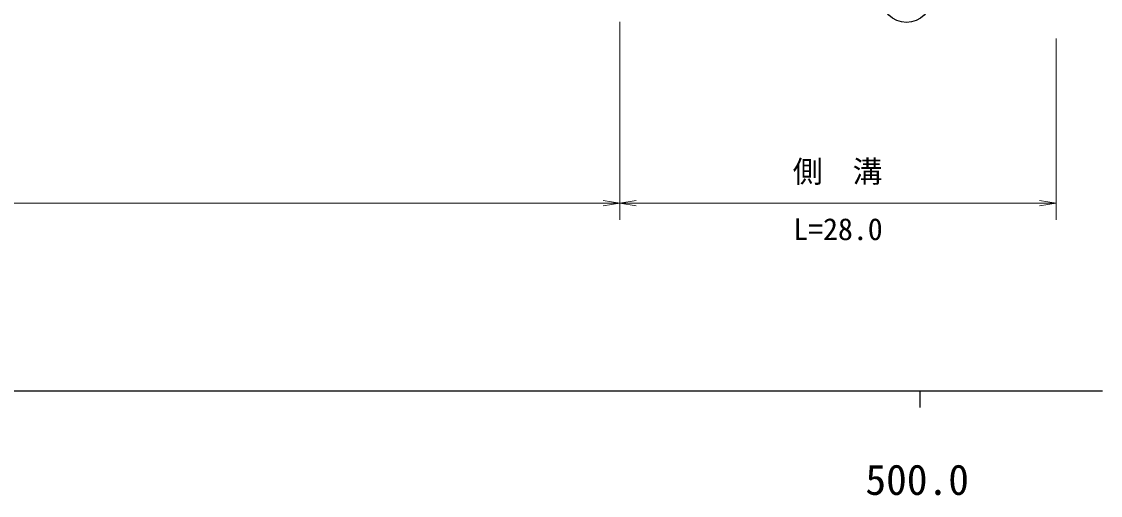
# Model space of a CAD drawing. Units: millimetres, scale not verified. Extents: x 40000 to 680000, y 20000 to 380000.
# Drawn here: x 513932 to 578874, y 198715 to 227214 of the extents above; entities that cross this region are included whole.
import ezdxf
from ezdxf.enums import TextEntityAlignment as Align

# ---------------------------------------------------------------- set-up
doc = ezdxf.new("R2010")
doc.units = ezdxf.units.MM
doc.header["$LTSCALE"] = 1000
for name, color, linetype, lineweight in [('M-STR-HTXT', 7, 'Continuous', 13), ('M-STR-STRC', 7, 'Continuous', 25), ('M-TTL-BAND', 7, 'Continuous', 25)]:
    doc.layers.add(name, color=color, linetype=linetype, lineweight=lineweight)
doc.styles.add('ＭＳ ゴシック', font='')
doc.styles.get('ＭＳ ゴシック').set_extended_font_data('MS Gothic')

# ---------------------------------------------------------------- blocks, each defined once
blk = doc.blocks.new('open_arrow')
at = {"color": 0, "linetype": 'Continuous', "lineweight": -2}
blk.add_lwpolyline([(7.5, 1.25), (0, 0), (7.5, -1.25)], dxfattribs=at)

msp = doc.modelspace()

# ---------------------------------------------------------------- linework, layer by layer
at = {"layer": 'M-STR-HTXT'}
for p, q in [((549938, 227195), (549938, 215291)), ((549938, 226195), (549938, 215291)), ((576213, 226195), (576213, 215291)), ((442788, 216291), (549938, 216291)), ((549938, 216291), (576213, 216291))]:
    msp.add_line(p, q, dxfattribs=at)
at = {"layer": 'M-STR-STRC'}
msp.add_circle((567199, 228668), 1500, dxfattribs=at)
at = {"layer": 'M-TTL-BAND'}
for p, q in [((40000, 205000), (579000, 205000)), ((568000, 205000), (568000, 204000))]:
    msp.add_line(p, q, dxfattribs=at)

# ---------------------------------------------------------------- block references
at = {"layer": 'M-STR-HTXT', "xscale": 133, "yscale": 133, "rotation": 180}
for p in [(549938, 216291), (576213, 216291)]:
    msp.add_blockref('open_arrow', p, dxfattribs=at)
at = {"layer": 'M-STR-HTXT', "xscale": 133, "yscale": 133}
msp.add_blockref('open_arrow', (549938, 216291), dxfattribs=at)

# ---------------------------------------------------------------- texts
at = {"layer": 'M-STR-HTXT', "style": 'ＭＳ ゴシック'}
msp.add_text('側\u3000溝', height=1320, dxfattribs=at).set_placement((560353, 218196), align=Align.MIDDLE_LEFT)
msp.add_text('L=28.0', height=1320, dxfattribs=at).set_placement((563076, 213674), align=Align.BOTTOM_CENTER)
at = {"layer": 'M-TTL-BAND', "style": 'ＭＳ ゴシック'}
msp.add_text('500.0', height=1833, dxfattribs=at).set_placement((567844, 198195), align=Align.BOTTOM_CENTER)

doc.saveas('drawing.dxf')
